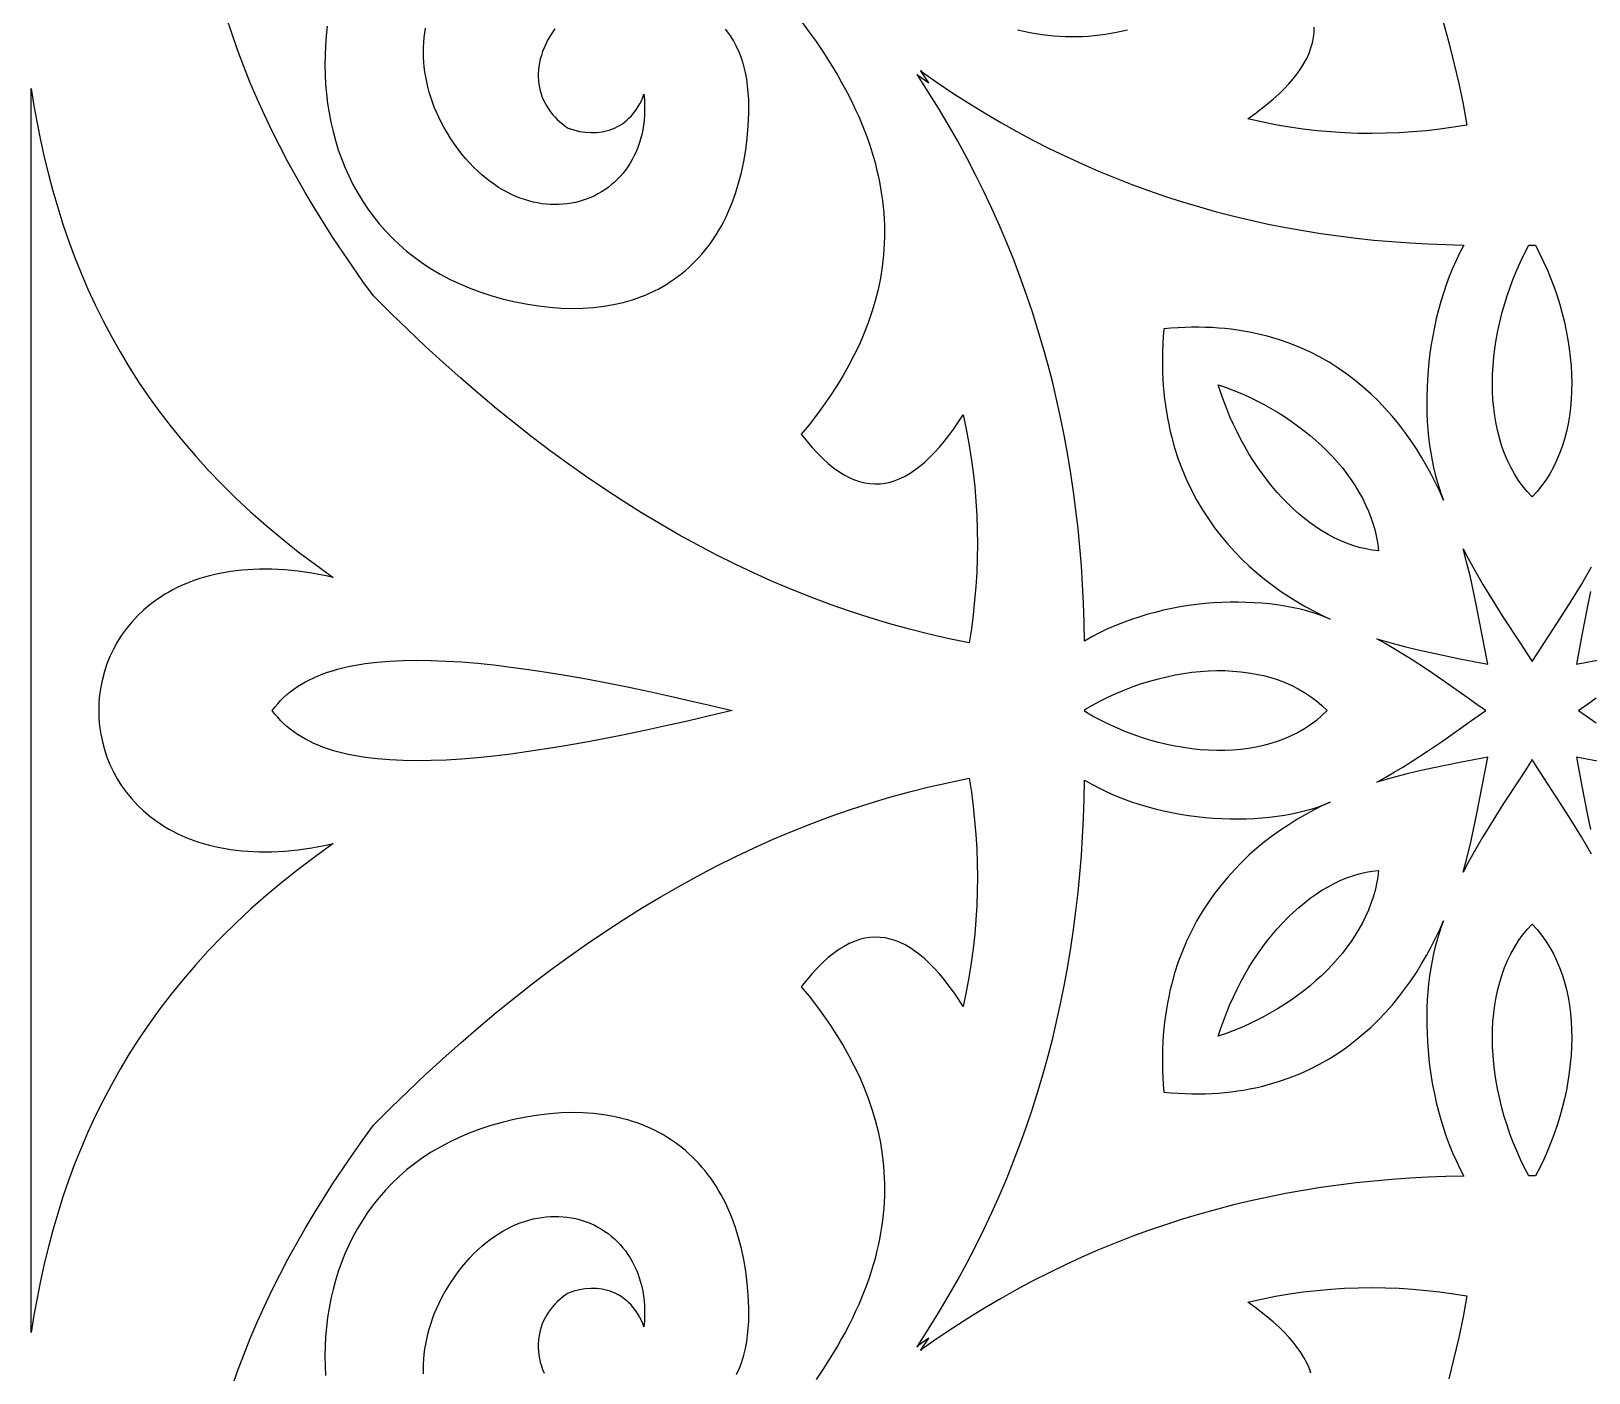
# Model space of a CAD drawing. Extents: x -375 to 375, y -1025 to 1025.
# Drawn here: x -275 to -197.2, y 357 to 424.1 of the extents above; entities that cross this region are included whole.
import ezdxf

# ---------------------------------------------------------------- set-up
doc = ezdxf.new("R2010")
doc.units = 0
doc.layers.add('LAYER_1', color=18, linetype='CONTINUOUS')

msp = doc.modelspace()

# ---------------------------------------------------------------- linework, layer by layer
at = {"layer": 'LAYER_1'}
for points in [[(-236.459, 424.526), (-236.116, 424.06), (-235.779, 423.581), (-235.448, 423.089), (-235.123, 422.585), (-234.906, 422.235), (-234.698, 421.886), (-234.5, 421.54), (-234.311, 421.195), (-234.132, 420.853), (-233.962, 420.512), (-233.801, 420.173), (-233.65, 419.837), (-233.507, 419.502), (-233.373, 419.169), (-233.248, 418.838), (-233.132, 418.509), (-233.024, 418.182), (-232.925, 417.857), (-232.834, 417.534), (-232.752, 417.213), (-232.677, 416.894), (-232.611, 416.577), (-232.553, 416.261), (-232.502, 415.948), (-232.459, 415.636), (-232.424, 415.326), (-232.397, 415.018), (-232.377, 414.712), (-232.364, 414.408), (-232.359, 414.106), (-232.36, 413.806), (-232.369, 413.507), (-232.385, 413.21), (-232.407, 412.916), (-232.437, 412.623), (-232.472, 412.332), (-232.564, 411.755), (-232.681, 411.185), (-232.822, 410.623), (-232.987, 410.069), (-233.175, 409.521), (-233.384, 408.98), (-233.616, 408.447), (-233.867, 407.921), (-234.138, 407.402), (-234.428, 406.889), (-234.736, 406.384), (-235.062, 405.886), (-235.403, 405.395), (-235.76, 404.91), (-236.132, 404.432), (-236.518, 403.962), (-236.246, 403.616), (-235.976, 403.297), (-235.707, 403.004), (-235.44, 402.739), (-235.174, 402.499), (-234.909, 402.286), (-234.645, 402.098), (-234.383, 401.935), (-234.122, 401.798), (-233.863, 401.686), (-233.604, 401.598), (-233.347, 401.534), (-233.091, 401.494), (-232.836, 401.478), (-232.582, 401.486), (-232.33, 401.517), (-232.078, 401.57), (-231.828, 401.647), (-231.578, 401.745), (-231.33, 401.866), (-231.083, 402.008), (-230.836, 402.172), (-230.591, 402.358), (-230.347, 402.564), (-230.103, 402.791), (-229.861, 403.038), (-229.619, 403.306), (-229.379, 403.593), (-229.139, 403.9), (-228.9, 404.226), (-228.662, 404.571), (-228.425, 404.935), (-228.273, 404.211), (-228.141, 403.487), (-228.026, 402.766), (-227.931, 402.046), (-227.853, 401.328), (-227.793, 400.611), (-227.751, 399.897), (-227.726, 399.183), (-227.719, 398.472), (-227.728, 397.762), (-227.754, 397.054), (-227.796, 396.347), (-227.854, 395.642), (-227.928, 394.939), (-228.018, 394.238), (-228.123, 393.538), (-229.123, 393.74), (-230.12, 393.965), (-231.111, 394.214), (-232.097, 394.485), (-233.079, 394.778), (-234.056, 395.094), (-235.028, 395.433), (-235.996, 395.794), (-236.959, 396.177), (-237.917, 396.583), (-238.871, 397.01), (-239.821, 397.459), (-240.765, 397.93), (-241.706, 398.423), (-242.642, 398.937), (-243.573, 399.473), (-244.5, 400.031), (-245.423, 400.609), (-246.341, 401.209), (-247.256, 401.829), (-248.165, 402.471), (-249.071, 403.133), (-249.972, 403.816), (-250.869, 404.52), (-251.762, 405.244), (-252.651, 405.988), (-253.536, 406.753), (-254.417, 407.538), (-255.293, 408.343), (-256.166, 409.168), (-257.034, 410.013), (-257.899, 410.877), (-258.421, 411.597), (-258.933, 412.323), (-259.433, 413.054), (-259.921, 413.791), (-260.397, 414.534), (-260.861, 415.283), (-261.311, 416.039), (-261.747, 416.801), (-262.169, 417.57), (-262.577, 418.347), (-262.969, 419.13), (-263.345, 419.921), (-263.706, 420.72), (-264.05, 421.527), (-264.377, 422.342), (-264.687, 423.166), (-264.978, 423.998), (-265.251, 424.839)], [(-260.202, 424.35), (-260.255, 423.864), (-260.292, 423.378), (-260.313, 422.892), (-260.319, 422.407), (-260.31, 421.924), (-260.284, 421.443), (-260.243, 420.965), (-260.186, 420.489), (-260.112, 420.018), (-260.022, 419.551), (-259.915, 419.088), (-259.792, 418.631), (-259.651, 418.18), (-259.494, 417.736), (-259.32, 417.298), (-259.129, 416.868), (-258.92, 416.447), (-258.694, 416.034), (-258.45, 415.63), (-258.188, 415.236), (-257.909, 414.853), (-257.611, 414.481), (-257.295, 414.12), (-256.961, 413.771), (-256.608, 413.435), (-256.237, 413.112), (-255.847, 412.803), (-255.438, 412.508), (-255.011, 412.228), (-254.564, 411.964), (-254.097, 411.716), (-253.612, 411.484), (-253.106, 411.269), (-252.581, 411.072), (-252.037, 410.893), (-251.472, 410.733), (-250.887, 410.592), (-250.282, 410.471), (-249.656, 410.37), (-249.079, 410.302), (-248.515, 410.26), (-247.964, 410.244), (-247.426, 410.254), (-246.901, 410.29), (-246.391, 410.351), (-245.895, 410.437), (-245.414, 410.547), (-245.179, 410.612), (-244.948, 410.683), (-244.72, 410.759), (-244.497, 410.842), (-244.277, 410.931), (-244.062, 411.026), (-243.85, 411.126), (-243.643, 411.233), (-243.439, 411.346), (-243.24, 411.464), (-243.045, 411.588), (-242.854, 411.719), (-242.667, 411.854), (-242.485, 411.996), (-242.307, 412.143), (-242.133, 412.296), (-241.964, 412.455), (-241.799, 412.619), (-241.639, 412.789), (-241.483, 412.964), (-241.332, 413.145), (-241.186, 413.332), (-241.044, 413.524), (-240.907, 413.721), (-240.775, 413.924), (-240.647, 414.132), (-240.525, 414.345), (-240.407, 414.564), (-240.294, 414.788), (-240.187, 415.017), (-239.986, 415.492), (-239.806, 415.986), (-239.647, 416.502), (-239.508, 417.037), (-239.391, 417.592), (-239.296, 418.167), (-239.223, 418.762), (-239.173, 419.375), (-239.145, 420.008), (-239.14, 420.345), (-239.146, 420.684), (-239.165, 421.025), (-239.198, 421.365), (-239.245, 421.704), (-239.309, 422.04), (-239.391, 422.372), (-239.49, 422.698), (-239.61, 423.018), (-239.749, 423.331), (-239.911, 423.634), (-240.096, 423.927), (-240.304, 424.209)], [(-248.834, 424.215), (-248.965, 424.025), (-249.084, 423.836), (-249.192, 423.647), (-249.288, 423.458), (-249.372, 423.269), (-249.445, 423.082), (-249.507, 422.895), (-249.559, 422.71), (-249.599, 422.525), (-249.629, 422.343), (-249.649, 422.162), (-249.659, 421.984), (-249.659, 421.807), (-249.649, 421.633), (-249.629, 421.462), (-249.6, 421.294), (-249.562, 421.128), (-249.515, 420.966), (-249.459, 420.808), (-249.394, 420.654), (-249.321, 420.503), (-249.24, 420.356), (-249.15, 420.214), (-249.053, 420.077), (-248.948, 419.944), (-248.835, 419.817), (-248.715, 419.695), (-248.588, 419.578), (-248.454, 419.467), (-248.313, 419.361), (-248.166, 419.262), (-247.881, 419.167), (-247.595, 419.096), (-247.309, 419.051), (-247.025, 419.032), (-246.745, 419.039), (-246.47, 419.072), (-246.335, 419.099), (-246.202, 419.132), (-246.072, 419.173), (-245.943, 419.22), (-245.817, 419.274), (-245.694, 419.335), (-245.574, 419.403), (-245.457, 419.478), (-245.344, 419.561), (-245.234, 419.65), (-245.128, 419.747), (-245.026, 419.85), (-244.928, 419.961), (-244.835, 420.08), (-244.746, 420.206), (-244.662, 420.339), (-244.583, 420.479), (-244.51, 420.627), (-244.442, 420.783), (-244.379, 420.946), (-244.357, 420.675), (-244.346, 420.41), (-244.345, 420.15), (-244.354, 419.895), (-244.374, 419.647), (-244.403, 419.404), (-244.443, 419.167), (-244.491, 418.937), (-244.549, 418.713), (-244.615, 418.495), (-244.69, 418.284), (-244.773, 418.079), (-244.865, 417.881), (-244.964, 417.69), (-245.071, 417.506), (-245.185, 417.328), (-245.307, 417.158), (-245.435, 416.996), (-245.569, 416.84), (-245.711, 416.692), (-245.858, 416.552), (-246.011, 416.42), (-246.169, 416.295), (-246.333, 416.178), (-246.502, 416.069), (-246.676, 415.969), (-246.854, 415.876), (-247.037, 415.792), (-247.224, 415.717), (-247.415, 415.65), (-247.609, 415.592), (-247.806, 415.543), (-248.007, 415.503), (-248.21, 415.471), (-248.416, 415.449), (-248.625, 415.437), (-248.835, 415.433), (-249.047, 415.439), (-249.261, 415.455), (-249.476, 415.48), (-249.692, 415.516), (-249.909, 415.561), (-250.126, 415.616), (-250.344, 415.682), (-250.562, 415.758), (-250.779, 415.844), (-250.996, 415.941), (-251.213, 416.048), (-251.428, 416.166), (-251.643, 416.295), (-251.855, 416.435), (-252.066, 416.586), (-252.276, 416.748), (-252.483, 416.921), (-252.687, 417.106), (-252.889, 417.302), (-253.088, 417.51), (-253.283, 417.73), (-253.475, 417.962), (-253.664, 418.205), (-253.848, 418.461), (-254.028, 418.729), (-254.204, 419.009), (-254.375, 419.301), (-254.51, 419.552), (-254.634, 419.803), (-254.749, 420.055), (-254.854, 420.307), (-254.949, 420.559), (-255.035, 420.81), (-255.111, 421.062), (-255.178, 421.313), (-255.236, 421.564), (-255.284, 421.814), (-255.324, 422.064), (-255.355, 422.312), (-255.377, 422.56), (-255.39, 422.807), (-255.395, 423.052), (-255.391, 423.296), (-255.38, 423.539), (-255.36, 423.78), (-255.332, 424.019), (-255.296, 424.256)], [(-204.449, 424.564), (-204.167, 423.543), (-203.906, 422.517), (-203.668, 421.485), (-203.451, 420.449), (-203.257, 419.408), (-203.929, 419.299), (-204.604, 419.205), (-205.279, 419.128), (-205.957, 419.068), (-206.636, 419.024), (-207.317, 418.997), (-207.999, 418.988), (-208.683, 418.996), (-209.369, 419.021), (-210.056, 419.065), (-210.745, 419.127), (-211.435, 419.208), (-212.127, 419.308), (-212.821, 419.427), (-213.516, 419.565), (-214.212, 419.722), (-213.862, 419.969), (-213.53, 420.217), (-213.217, 420.465), (-212.922, 420.715), (-212.646, 420.965), (-212.388, 421.216), (-212.151, 421.469), (-211.933, 421.722), (-211.734, 421.976), (-211.556, 422.231), (-211.399, 422.487), (-211.262, 422.745), (-211.146, 423.003), (-211.051, 423.262), (-210.978, 423.523), (-210.926, 423.785), (-210.897, 424.047), (-210.889, 424.311)], [(-220.219, 424.15), (-220.767, 424.028), (-221.321, 423.933), (-221.601, 423.896), (-221.882, 423.865), (-222.166, 423.842), (-222.451, 423.826), (-222.738, 423.817), (-223.027, 423.815), (-223.317, 423.82), (-223.609, 423.834), (-223.904, 423.855), (-224.199, 423.883), (-224.497, 423.92), (-224.797, 423.964), (-225.098, 424.017), (-225.401, 424.078), (-225.706, 424.147)], [(-197.03, 382.967), (-197.537, 383.841), (-198.048, 384.678), (-198.543, 385.458), (-199.413, 386.788), (-199.751, 387.303), (-199.998, 387.696), (-200.246, 387.303), (-200.584, 386.788), (-201.455, 385.458), (-201.949, 384.678), (-202.459, 383.841), (-202.964, 382.967), (-203.209, 382.52), (-203.447, 382.07), (-203.258, 382.777), (-203.085, 383.489), (-202.923, 384.206), (-202.772, 384.926), (-202.489, 386.374), (-202.219, 387.826), (-203.608, 387.556), (-204.996, 387.267), (-205.689, 387.111), (-206.379, 386.944), (-207.067, 386.766), (-207.752, 386.573), (-207.316, 386.815), (-206.884, 387.066), (-206.457, 387.324), (-206.037, 387.585), (-205.229, 388.111), (-204.476, 388.623), (-203.193, 389.53), (-202.696, 389.884), (-202.316, 390.147), (-202.696, 390.409), (-203.193, 390.763), (-204.476, 391.67), (-205.229, 392.183), (-206.037, 392.711), (-206.457, 392.973), (-206.884, 393.232), (-207.316, 393.484), (-207.752, 393.728), (-207.067, 393.532), (-206.379, 393.351), (-205.689, 393.183), (-204.996, 393.025), (-203.608, 392.735), (-202.219, 392.461), (-202.489, 393.918), (-202.772, 395.368), (-202.923, 396.09), (-203.085, 396.807), (-203.258, 397.52), (-203.447, 398.227), (-203.209, 397.777), (-202.964, 397.329), (-202.459, 396.453), (-201.949, 395.616), (-201.455, 394.835), (-200.584, 393.505), (-200.246, 392.991), (-199.998, 392.598), (-199.751, 392.991), (-199.413, 393.505), (-198.543, 394.835), (-198.048, 395.616), (-197.537, 396.453), (-197.03, 397.329)], [(-197.075, 396.09), (-197.228, 395.368), (-197.514, 393.918), (-197.785, 392.461), (-196.393, 392.735)], [(-196.805, 390.763), (-197.304, 390.409), (-197.686, 390.147), (-197.304, 389.884), (-196.805, 389.53)], [(-196.393, 387.556), (-197.785, 387.826), (-197.514, 386.374), (-197.228, 384.926), (-197.075, 384.206)], [(-264.978, 356.3), (-264.687, 357.132), (-264.377, 357.956), (-264.05, 358.771), (-263.706, 359.578), (-263.345, 360.377), (-262.969, 361.168), (-262.577, 361.952), (-262.169, 362.728), (-261.747, 363.497), (-261.311, 364.259), (-260.861, 365.015), (-260.397, 365.764), (-259.921, 366.507), (-259.433, 367.244), (-258.933, 367.975), (-258.421, 368.701), (-257.899, 369.421), (-257.034, 370.286), (-256.166, 371.13), (-255.293, 371.955), (-254.417, 372.76), (-253.536, 373.545), (-252.651, 374.31), (-251.762, 375.055), (-250.869, 375.779), (-249.972, 376.482), (-249.071, 377.165), (-248.165, 377.828), (-247.256, 378.469), (-246.341, 379.09), (-245.423, 379.69), (-244.5, 380.268), (-243.573, 380.825), (-242.642, 381.361), (-241.706, 381.875), (-240.765, 382.368), (-239.821, 382.839), (-238.871, 383.289), (-237.917, 383.716), (-236.959, 384.121), (-235.996, 384.505), (-235.028, 384.866), (-234.056, 385.204), (-233.079, 385.52), (-232.097, 385.814), (-231.111, 386.085), (-230.12, 386.333), (-229.123, 386.559), (-228.123, 386.761), (-228.018, 386.061), (-227.928, 385.359), (-227.854, 384.656), (-227.796, 383.951), (-227.754, 383.245), (-227.728, 382.536), (-227.719, 381.827), (-227.726, 381.115), (-227.751, 380.402), (-227.793, 379.687), (-227.853, 378.97), (-227.931, 378.252), (-228.026, 377.532), (-228.141, 376.811), (-228.273, 376.088), (-228.425, 375.363), (-228.662, 375.727), (-228.9, 376.072), (-229.139, 376.398), (-229.379, 376.705), (-229.619, 376.993), (-229.861, 377.26), (-230.103, 377.508), (-230.347, 377.735), (-230.591, 377.941), (-230.836, 378.126), (-231.083, 378.29), (-231.33, 378.433), (-231.578, 378.553), (-231.828, 378.652), (-232.078, 378.728), (-232.33, 378.782), (-232.582, 378.813), (-232.836, 378.82), (-233.091, 378.804), (-233.347, 378.765), (-233.604, 378.701), (-233.863, 378.613), (-234.122, 378.501), (-234.383, 378.363), (-234.645, 378.201), (-234.909, 378.013), (-235.174, 377.799), (-235.44, 377.56), (-235.707, 377.294), (-235.976, 377.002), (-236.246, 376.683), (-236.518, 376.337), (-236.132, 375.866), (-235.76, 375.389), (-235.403, 374.904), (-235.062, 374.413), (-234.736, 373.915), (-234.428, 373.409), (-234.138, 372.897), (-233.867, 372.378), (-233.616, 371.852), (-233.384, 371.318), (-233.175, 370.778), (-232.987, 370.23), (-232.822, 369.675), (-232.681, 369.113), (-232.564, 368.544), (-232.472, 367.967), (-232.437, 367.676), (-232.407, 367.383), (-232.385, 367.088), (-232.369, 366.792), (-232.36, 366.493), (-232.359, 366.193), (-232.364, 365.891), (-232.377, 365.586), (-232.397, 365.28), (-232.424, 364.973), (-232.459, 364.663), (-232.502, 364.351), (-232.553, 364.038), (-232.611, 363.722), (-232.677, 363.405), (-232.752, 363.085), (-232.834, 362.764), (-232.925, 362.441), (-233.024, 362.116), (-233.132, 361.789), (-233.248, 361.46), (-233.373, 361.129), (-233.507, 360.796), (-233.65, 360.462), (-233.801, 360.125), (-233.962, 359.786), (-234.132, 359.446), (-234.311, 359.103), (-234.5, 358.758), (-234.698, 358.412), (-234.906, 358.063), (-235.123, 357.713), (-235.448, 357.209), (-235.779, 356.718)], [(-239.749, 356.968), (-239.61, 357.28), (-239.49, 357.6), (-239.391, 357.927), (-239.309, 358.259), (-239.245, 358.595), (-239.198, 358.934), (-239.165, 359.274), (-239.146, 359.614), (-239.14, 359.954), (-239.145, 360.291), (-239.173, 360.924), (-239.223, 361.537), (-239.296, 362.131), (-239.391, 362.706), (-239.508, 363.262), (-239.647, 363.797), (-239.806, 364.312), (-239.986, 364.807), (-240.187, 365.281), (-240.294, 365.511), (-240.407, 365.735), (-240.525, 365.953), (-240.647, 366.167), (-240.775, 366.375), (-240.907, 366.578), (-241.044, 366.775), (-241.186, 366.967), (-241.332, 367.153), (-241.483, 367.334), (-241.639, 367.51), (-241.799, 367.679), (-241.964, 367.844), (-242.133, 368.002), (-242.307, 368.155), (-242.485, 368.303), (-242.667, 368.444), (-242.854, 368.58), (-243.045, 368.71), (-243.24, 368.834), (-243.439, 368.953), (-243.643, 369.065), (-243.85, 369.172), (-244.062, 369.273), (-244.277, 369.368), (-244.497, 369.456), (-244.72, 369.539), (-244.948, 369.616), (-245.179, 369.687), (-245.414, 369.751), (-245.895, 369.862), (-246.391, 369.948), (-246.901, 370.009), (-247.426, 370.044), (-247.964, 370.054), (-248.515, 370.038), (-249.079, 369.997), (-249.656, 369.929), (-250.282, 369.828), (-250.887, 369.707), (-251.472, 369.566), (-252.037, 369.406), (-252.581, 369.227), (-253.106, 369.03), (-253.612, 368.815), (-254.097, 368.583), (-254.564, 368.335), (-255.011, 368.07), (-255.438, 367.79), (-255.847, 367.495), (-256.237, 367.186), (-256.608, 366.863), (-256.961, 366.527), (-257.295, 366.179), (-257.611, 365.818), (-257.909, 365.445), (-258.188, 365.062), (-258.45, 364.668), (-258.694, 364.265), (-258.92, 363.852), (-259.129, 363.43), (-259.32, 363), (-259.494, 362.563), (-259.651, 362.118), (-259.792, 361.667), (-259.915, 361.21), (-260.022, 360.748), (-260.112, 360.28), (-260.186, 359.809), (-260.243, 359.334), (-260.284, 358.855), (-260.31, 358.374), (-260.319, 357.891), (-260.313, 357.406), (-260.292, 356.921)], [(-255.391, 357.002), (-255.395, 357.246), (-255.39, 357.492), (-255.377, 357.738), (-255.355, 357.986), (-255.324, 358.235), (-255.284, 358.484), (-255.236, 358.734), (-255.178, 358.985), (-255.111, 359.236), (-255.035, 359.488), (-254.949, 359.74), (-254.854, 359.991), (-254.749, 360.243), (-254.634, 360.495), (-254.51, 360.746), (-254.375, 360.997), (-254.204, 361.289), (-254.028, 361.57), (-253.848, 361.837), (-253.664, 362.093), (-253.475, 362.337), (-253.283, 362.568), (-253.088, 362.788), (-252.889, 362.996), (-252.687, 363.192), (-252.483, 363.377), (-252.276, 363.55), (-252.066, 363.713), (-251.855, 363.863), (-251.643, 364.003), (-251.428, 364.132), (-251.213, 364.25), (-250.996, 364.358), (-250.779, 364.454), (-250.562, 364.541), (-250.344, 364.616), (-250.126, 364.682), (-249.909, 364.737), (-249.692, 364.782), (-249.476, 364.818), (-249.261, 364.843), (-249.047, 364.859), (-248.835, 364.865), (-248.625, 364.862), (-248.416, 364.849), (-248.21, 364.827), (-248.007, 364.796), (-247.806, 364.755), (-247.609, 364.706), (-247.415, 364.648), (-247.224, 364.581), (-247.037, 364.506), (-246.854, 364.422), (-246.676, 364.33), (-246.502, 364.229), (-246.333, 364.12), (-246.169, 364.004), (-246.011, 363.879), (-245.858, 363.746), (-245.711, 363.606), (-245.569, 363.458), (-245.435, 363.303), (-245.307, 363.14), (-245.185, 362.97), (-245.071, 362.793), (-244.964, 362.609), (-244.865, 362.417), (-244.773, 362.219), (-244.69, 362.015), (-244.615, 361.804), (-244.549, 361.586), (-244.491, 361.362), (-244.443, 361.131), (-244.403, 360.895), (-244.374, 360.652), (-244.354, 360.404), (-244.345, 360.149), (-244.346, 359.889), (-244.357, 359.624), (-244.379, 359.352), (-244.442, 359.516), (-244.51, 359.671), (-244.583, 359.82), (-244.662, 359.96), (-244.746, 360.093), (-244.835, 360.219), (-244.928, 360.337), (-245.026, 360.449), (-245.128, 360.552), (-245.234, 360.649), (-245.344, 360.738), (-245.457, 360.82), (-245.574, 360.896), (-245.694, 360.964), (-245.817, 361.025), (-245.943, 361.079), (-246.072, 361.126), (-246.202, 361.166), (-246.335, 361.2), (-246.47, 361.227), (-246.745, 361.26), (-247.025, 361.267), (-247.309, 361.248), (-247.595, 361.203), (-247.881, 361.132), (-248.166, 361.036), (-248.313, 360.937), (-248.454, 360.832), (-248.588, 360.721), (-248.715, 360.604), (-248.835, 360.482), (-248.948, 360.354), (-249.053, 360.222), (-249.15, 360.084), (-249.24, 359.942), (-249.321, 359.796), (-249.394, 359.645), (-249.459, 359.491), (-249.515, 359.332), (-249.562, 359.17), (-249.6, 359.005), (-249.629, 358.837), (-249.649, 358.665), (-249.659, 358.491), (-249.659, 358.315), (-249.649, 358.136), (-249.629, 357.956), (-249.599, 357.773), (-249.559, 357.589), (-249.507, 357.403), (-249.445, 357.217), (-249.372, 357.029)], [(-211.051, 357.036), (-211.146, 357.295), (-211.262, 357.554), (-211.399, 357.811), (-211.556, 358.067), (-211.734, 358.322), (-211.933, 358.577), (-212.151, 358.83), (-212.388, 359.082), (-212.646, 359.333), (-212.922, 359.583), (-213.217, 359.833), (-213.53, 360.081), (-213.862, 360.329), (-214.212, 360.576), (-213.516, 360.734), (-212.821, 360.872), (-212.127, 360.991), (-211.435, 361.09), (-210.745, 361.171), (-210.056, 361.233), (-209.369, 361.277), (-208.683, 361.303), (-207.999, 361.311), (-207.317, 361.302), (-206.636, 361.275), (-205.957, 361.231), (-205.279, 361.17), (-204.604, 361.093), (-203.929, 361), (-203.257, 360.89), (-203.451, 359.849), (-203.668, 358.813), (-203.906, 357.782), (-204.167, 356.755)]]:
    msp.add_lwpolyline(points, dxfattribs=at)
for points in [[(-230.511, 422.087), (-229.728, 421.54), (-228.942, 421.012), (-228.15, 420.504), (-227.355, 420.014), (-226.554, 419.544), (-225.75, 419.092), (-224.941, 418.659), (-224.128, 418.245), (-223.311, 417.849), (-222.49, 417.471), (-221.664, 417.111), (-220.834, 416.769), (-220.001, 416.444), (-219.162, 416.137), (-218.32, 415.848), (-217.474, 415.575), (-216.624, 415.32), (-215.77, 415.081), (-214.911, 414.859), (-214.049, 414.654), (-213.183, 414.465), (-212.313, 414.292), (-211.439, 414.135), (-210.561, 413.993), (-209.68, 413.868), (-208.794, 413.758), (-207.905, 413.663), (-207.012, 413.584), (-206.115, 413.519), (-205.215, 413.47), (-204.311, 413.435), (-203.403, 413.414), (-203.605, 413.033), (-203.795, 412.644), (-203.972, 412.247), (-204.137, 411.842), (-204.291, 411.431), (-204.432, 411.015), (-204.562, 410.594), (-204.681, 410.168), (-204.788, 409.739), (-204.884, 409.308), (-204.968, 408.874), (-205.042, 408.44), (-205.105, 408.005), (-205.157, 407.571), (-205.199, 407.137), (-205.23, 406.705), (-205.251, 406.276), (-205.262, 405.851), (-205.263, 405.429), (-205.254, 405.012), (-205.235, 404.601), (-205.207, 404.196), (-205.169, 403.798), (-205.122, 403.408), (-205.066, 403.026), (-205, 402.653), (-204.926, 402.291), (-204.843, 401.939), (-204.751, 401.599), (-204.651, 401.272), (-204.543, 400.957), (-204.426, 400.656), (-204.617, 401.09), (-204.821, 401.524), (-205.04, 401.956), (-205.273, 402.385), (-205.52, 402.811), (-205.782, 403.232), (-206.059, 403.647), (-206.352, 404.056), (-206.659, 404.457), (-206.982, 404.849), (-207.321, 405.232), (-207.675, 405.604), (-208.046, 405.964), (-208.433, 406.311), (-208.836, 406.645), (-209.256, 406.964), (-209.693, 407.266), (-210.147, 407.553), (-210.619, 407.821), (-211.107, 408.07), (-211.614, 408.3), (-212.138, 408.508), (-212.68, 408.695), (-213.241, 408.859), (-213.528, 408.932), (-213.82, 408.999), (-214.116, 409.06), (-214.417, 409.114), (-214.723, 409.162), (-215.034, 409.203), (-215.349, 409.237), (-215.669, 409.265), (-215.994, 409.286), (-216.324, 409.299), (-216.659, 409.305), (-216.998, 409.304), (-217.342, 409.296), (-217.692, 409.279), (-218.046, 409.255), (-218.405, 409.223), (-218.434, 408.85), (-218.454, 408.482), (-218.468, 408.119), (-218.474, 407.761), (-218.473, 407.408), (-218.464, 407.061), (-218.449, 406.718), (-218.427, 406.38), (-218.399, 406.048), (-218.364, 405.72), (-218.322, 405.398), (-218.274, 405.08), (-218.22, 404.767), (-218.16, 404.459), (-218.094, 404.156), (-218.022, 403.858), (-217.861, 403.276), (-217.678, 402.713), (-217.475, 402.169), (-217.251, 401.644), (-217.008, 401.136), (-216.748, 400.647), (-216.47, 400.176), (-216.176, 399.723), (-215.867, 399.287), (-215.544, 398.869), (-215.208, 398.468), (-214.86, 398.084), (-214.5, 397.716), (-214.131, 397.365), (-213.752, 397.031), (-213.364, 396.712), (-212.969, 396.409), (-212.568, 396.123), (-212.162, 395.851), (-211.751, 395.595), (-211.336, 395.354), (-210.919, 395.128), (-210.501, 394.916), (-210.082, 394.719), (-210.373, 394.839), (-210.677, 394.949), (-210.994, 395.052), (-211.322, 395.145), (-211.661, 395.229), (-212.011, 395.304), (-212.37, 395.37), (-212.738, 395.427), (-213.114, 395.474), (-213.498, 395.511), (-213.888, 395.539), (-214.285, 395.556), (-214.686, 395.564), (-215.093, 395.561), (-215.503, 395.548), (-215.916, 395.525), (-216.331, 395.491), (-216.749, 395.446), (-217.167, 395.391), (-217.585, 395.324), (-218.003, 395.247), (-218.42, 395.158), (-218.834, 395.057), (-219.247, 394.946), (-219.655, 394.822), (-220.06, 394.687), (-220.46, 394.54), (-220.854, 394.381), (-221.242, 394.209), (-221.623, 394.026), (-221.997, 393.83), (-222.362, 393.621), (-222.38, 394.568), (-222.413, 395.511), (-222.46, 396.45), (-222.521, 397.385), (-222.596, 398.316), (-222.686, 399.244), (-222.791, 400.167), (-222.911, 401.087), (-223.046, 402.002), (-223.197, 402.914), (-223.363, 403.821), (-223.544, 404.725), (-223.741, 405.624), (-223.954, 406.519), (-224.183, 407.41), (-224.429, 408.297), (-224.691, 409.18), (-224.969, 410.058), (-225.264, 410.932), (-225.576, 411.802), (-225.905, 412.667), (-226.252, 413.528), (-226.615, 414.385), (-226.997, 415.237), (-227.396, 416.085), (-227.813, 416.928), (-228.247, 417.767), (-228.7, 418.602), (-229.172, 419.431), (-229.662, 420.257), (-230.17, 421.077), (-230.698, 421.893), (-230.74, 421.937), (-230.715, 421.92), (-230.733, 421.943), (-230.691, 421.902), (-230.151, 421.518), (-230.52, 422.079), (-230.561, 422.123), (-230.536, 422.105), (-230.552, 422.131)], [(-274.861, 420.369), (-274.706, 419.509), (-274.535, 418.653), (-274.346, 417.803), (-274.14, 416.958), (-273.916, 416.119), (-273.674, 415.286), (-273.412, 414.459), (-273.13, 413.638), (-272.828, 412.823), (-272.505, 412.015), (-272.161, 411.214), (-271.794, 410.419), (-271.405, 409.631), (-270.993, 408.85), (-270.557, 408.076), (-270.097, 407.31), (-269.612, 406.551), (-269.101, 405.8), (-268.565, 405.056), (-268.002, 404.321), (-267.412, 403.594), (-266.795, 402.875), (-266.149, 402.164), (-265.474, 401.462), (-264.771, 400.769), (-264.037, 400.085), (-263.273, 399.41), (-262.478, 398.744), (-261.651, 398.087), (-260.792, 397.44), (-259.901, 396.803), (-260.265, 396.881), (-260.622, 396.95), (-260.974, 397.011), (-261.321, 397.064), (-261.661, 397.108), (-261.996, 397.144), (-262.325, 397.173), (-262.649, 397.194), (-262.966, 397.207), (-263.278, 397.212), (-263.585, 397.21), (-263.885, 397.201), (-264.18, 397.185), (-264.469, 397.162), (-264.753, 397.132), (-265.03, 397.095), (-265.302, 397.052), (-265.568, 397.002), (-265.829, 396.947), (-266.083, 396.885), (-266.332, 396.817), (-266.576, 396.743), (-266.813, 396.663), (-267.045, 396.578), (-267.271, 396.487), (-267.492, 396.391), (-267.706, 396.29), (-267.915, 396.184), (-268.118, 396.073), (-268.316, 395.957), (-268.508, 395.836), (-268.694, 395.711), (-269.049, 395.448), (-269.381, 395.169), (-269.69, 394.874), (-269.976, 394.566), (-270.239, 394.244), (-270.48, 393.91), (-270.697, 393.565), (-270.892, 393.21), (-271.063, 392.847), (-271.212, 392.476), (-271.338, 392.098), (-271.441, 391.715), (-271.521, 391.328), (-271.579, 390.937), (-271.613, 390.544), (-271.624, 390.15), (-271.624, 390.149), (-271.624, 390.149), (-271.613, 389.755), (-271.579, 389.362), (-271.521, 388.971), (-271.441, 388.584), (-271.338, 388.201), (-271.212, 387.823), (-271.063, 387.452), (-270.892, 387.088), (-270.697, 386.734), (-270.48, 386.389), (-270.239, 386.055), (-269.976, 385.733), (-269.69, 385.424), (-269.381, 385.13), (-269.049, 384.85), (-268.694, 384.587), (-268.508, 384.462), (-268.316, 384.342), (-268.118, 384.226), (-267.915, 384.115), (-267.706, 384.009), (-267.492, 383.907), (-267.271, 383.811), (-267.045, 383.721), (-266.813, 383.636), (-266.576, 383.556), (-266.332, 383.482), (-266.083, 383.414), (-265.829, 383.352), (-265.568, 383.296), (-265.302, 383.247), (-265.03, 383.204), (-264.753, 383.167), (-264.469, 383.137), (-264.18, 383.114), (-263.885, 383.098), (-263.585, 383.089), (-263.278, 383.087), (-262.966, 383.092), (-262.649, 383.105), (-262.325, 383.126), (-261.996, 383.154), (-261.661, 383.191), (-261.321, 383.235), (-260.974, 383.288), (-260.622, 383.349), (-260.265, 383.418), (-259.901, 383.496), (-260.792, 382.858), (-261.651, 382.211), (-262.478, 381.555), (-263.273, 380.889), (-264.037, 380.214), (-264.771, 379.529), (-265.474, 378.836), (-266.149, 378.134), (-266.795, 377.424), (-267.412, 376.705), (-268.002, 375.977), (-268.565, 375.242), (-269.101, 374.498), (-269.612, 373.747), (-270.097, 372.988), (-270.557, 372.222), (-270.993, 371.448), (-271.405, 370.667), (-271.794, 369.879), (-272.16, 369.084), (-272.505, 368.282), (-272.828, 367.473), (-273.13, 366.659), (-273.412, 365.838), (-273.674, 365.01), (-273.916, 364.177), (-274.14, 363.338), (-274.346, 362.494), (-274.535, 361.643), (-274.706, 360.788), (-274.861, 359.927), (-275, 359.061), (-275, 421.235)], [(-199.624, 412.999), (-199.423, 412.582), (-199.236, 412.16), (-199.061, 411.733), (-198.899, 411.303), (-198.75, 410.87), (-198.615, 410.434), (-198.493, 409.997), (-198.384, 409.559), (-198.29, 409.12), (-198.209, 408.682), (-198.143, 408.245), (-198.09, 407.81), (-198.052, 407.378), (-198.029, 406.948), (-198.02, 406.523), (-198.026, 406.102), (-198.047, 405.687), (-198.083, 405.278), (-198.135, 404.875), (-198.202, 404.48), (-198.284, 404.093), (-198.382, 403.714), (-198.496, 403.346), (-198.626, 402.987), (-198.773, 402.64), (-198.935, 402.304), (-199.114, 401.981), (-199.31, 401.67), (-199.522, 401.373), (-199.752, 401.091), (-199.998, 400.824), (-200.245, 401.091), (-200.475, 401.373), (-200.688, 401.67), (-200.884, 401.981), (-201.064, 402.304), (-201.227, 402.64), (-201.373, 402.987), (-201.504, 403.346), (-201.618, 403.714), (-201.717, 404.093), (-201.799, 404.48), (-201.867, 404.875), (-201.918, 405.278), (-201.955, 405.687), (-201.976, 406.102), (-201.982, 406.523), (-201.973, 406.948), (-201.95, 407.378), (-201.912, 407.81), (-201.859, 408.245), (-201.793, 408.682), (-201.712, 409.12), (-201.617, 409.559), (-201.509, 409.997), (-201.386, 410.434), (-201.251, 410.87), (-201.101, 411.303), (-200.939, 411.733), (-200.764, 412.16), (-200.575, 412.582), (-200.374, 412.999), (-200.16, 413.41), (-199.837, 413.41)], [(-215.293, 406.289), (-214.908, 406.143), (-214.527, 405.987), (-214.153, 405.82), (-213.784, 405.643), (-213.421, 405.457), (-213.065, 405.26), (-212.716, 405.055), (-212.375, 404.84), (-212.042, 404.617), (-211.717, 404.386), (-211.401, 404.147), (-211.095, 403.9), (-210.799, 403.645), (-210.513, 403.383), (-210.238, 403.115), (-209.974, 402.839), (-209.721, 402.558), (-209.481, 402.271), (-209.254, 401.978), (-209.039, 401.679), (-208.838, 401.376), (-208.651, 401.067), (-208.478, 400.755), (-208.32, 400.438), (-208.177, 400.117), (-208.051, 399.793), (-207.94, 399.465), (-207.846, 399.134), (-207.769, 398.801), (-207.709, 398.465), (-207.668, 398.127), (-207.993, 398.167), (-208.316, 398.226), (-208.637, 398.303), (-208.955, 398.399), (-209.271, 398.511), (-209.584, 398.641), (-209.893, 398.787), (-210.198, 398.949), (-210.5, 399.127), (-210.797, 399.32), (-211.09, 399.527), (-211.378, 399.749), (-211.661, 399.984), (-211.939, 400.233), (-212.211, 400.494), (-212.477, 400.768), (-212.736, 401.053), (-212.99, 401.349), (-213.236, 401.657), (-213.475, 401.974), (-213.707, 402.302), (-213.931, 402.639), (-214.147, 402.985), (-214.354, 403.34), (-214.553, 403.702), (-214.744, 404.072), (-214.925, 404.449), (-215.096, 404.833), (-215.258, 405.223), (-215.41, 405.618), (-215.551, 406.019), (-215.682, 406.424)], [(-255.013, 392.653), (-254.27, 392.624), (-253.499, 392.576), (-252.701, 392.51), (-251.876, 392.425), (-251.025, 392.323), (-250.147, 392.203), (-249.243, 392.067), (-248.313, 391.914), (-247.357, 391.745), (-246.376, 391.56), (-245.371, 391.361), (-244.34, 391.146), (-243.285, 390.918), (-242.205, 390.675), (-241.102, 390.419), (-239.974, 390.151), (-239.973, 390.151), (-239.974, 390.15), (-239.974, 390.15), (-239.976, 390.149), (-239.974, 390.149), (-239.974, 390.149), (-239.973, 390.147), (-239.974, 390.147), (-241.102, 389.879), (-242.205, 389.623), (-243.285, 389.381), (-244.34, 389.152), (-245.371, 388.938), (-246.376, 388.738), (-247.357, 388.553), (-248.313, 388.384), (-249.243, 388.231), (-250.147, 388.095), (-251.025, 387.975), (-251.876, 387.873), (-252.701, 387.788), (-253.499, 387.722), (-254.27, 387.674), (-255.013, 387.646), (-255.729, 387.637), (-256.416, 387.647), (-257.076, 387.679), (-257.706, 387.731), (-258.308, 387.805), (-258.881, 387.9), (-259.156, 387.956), (-259.424, 388.017), (-259.685, 388.085), (-259.938, 388.158), (-260.184, 388.236), (-260.422, 388.321), (-260.653, 388.411), (-260.876, 388.508), (-261.091, 388.61), (-261.299, 388.718), (-261.499, 388.833), (-261.691, 388.954), (-261.876, 389.081), (-262.053, 389.214), (-262.222, 389.353), (-262.383, 389.499), (-262.537, 389.651), (-262.682, 389.81), (-262.82, 389.975), (-262.949, 390.147), (-262.95, 390.147), (-262.949, 390.149), (-262.95, 390.149), (-262.949, 390.15), (-262.95, 390.151), (-262.949, 390.151), (-262.82, 390.323), (-262.682, 390.488), (-262.537, 390.647), (-262.383, 390.799), (-262.222, 390.945), (-262.053, 391.085), (-261.876, 391.218), (-261.691, 391.345), (-261.499, 391.465), (-261.299, 391.58), (-261.091, 391.688), (-260.876, 391.791), (-260.653, 391.887), (-260.422, 391.978), (-260.184, 392.062), (-259.938, 392.141), (-259.685, 392.214), (-259.424, 392.281), (-259.156, 392.343), (-258.881, 392.398), (-258.308, 392.494), (-257.706, 392.567), (-257.076, 392.62), (-256.416, 392.651), (-255.729, 392.662)], [(-215.354, 392.142), (-214.953, 392.124), (-214.559, 392.09), (-214.171, 392.041), (-213.789, 391.975), (-213.415, 391.893), (-213.05, 391.795), (-212.693, 391.68), (-212.346, 391.549), (-212.01, 391.401), (-211.684, 391.235), (-211.37, 391.053), (-211.069, 390.853), (-210.78, 390.635), (-210.505, 390.4), (-210.244, 390.147), (-210.505, 389.894), (-210.78, 389.659), (-211.069, 389.441), (-211.37, 389.242), (-211.684, 389.059), (-212.01, 388.894), (-212.346, 388.746), (-212.693, 388.614), (-213.05, 388.5), (-213.415, 388.402), (-213.789, 388.32), (-214.171, 388.254), (-214.559, 388.205), (-214.953, 388.171), (-215.354, 388.153), (-215.759, 388.151), (-216.168, 388.164), (-216.581, 388.193), (-216.996, 388.236), (-217.414, 388.294), (-217.834, 388.367), (-218.254, 388.455), (-218.675, 388.557), (-219.095, 388.673), (-219.514, 388.803), (-219.931, 388.948), (-220.345, 389.106), (-220.757, 389.277), (-221.164, 389.462), (-221.568, 389.661), (-221.965, 389.872), (-222.357, 390.096), (-222.357, 390.198), (-221.965, 390.423), (-221.568, 390.634), (-221.164, 390.833), (-220.757, 391.018), (-220.345, 391.19), (-219.931, 391.348), (-219.514, 391.492), (-219.095, 391.622), (-218.675, 391.739), (-218.254, 391.841), (-217.834, 391.928), (-217.414, 392.001), (-216.996, 392.06), (-216.581, 392.103), (-216.168, 392.131), (-215.759, 392.144)], [(-221.997, 386.462), (-221.624, 386.266), (-221.242, 386.083), (-220.854, 385.911), (-220.46, 385.752), (-220.06, 385.605), (-219.655, 385.47), (-219.247, 385.347), (-218.835, 385.235), (-218.42, 385.135), (-218.003, 385.046), (-217.585, 384.968), (-217.167, 384.902), (-216.749, 384.846), (-216.331, 384.802), (-215.916, 384.768), (-215.503, 384.745), (-215.093, 384.732), (-214.686, 384.729), (-214.285, 384.737), (-213.888, 384.754), (-213.498, 384.782), (-213.114, 384.819), (-212.738, 384.867), (-212.37, 384.923), (-212.011, 384.989), (-211.661, 385.064), (-211.322, 385.149), (-210.994, 385.242), (-210.677, 385.344), (-210.373, 385.455), (-210.082, 385.575), (-210.501, 385.378), (-210.919, 385.166), (-211.336, 384.94), (-211.751, 384.699), (-212.162, 384.443), (-212.568, 384.172), (-212.969, 383.885), (-213.364, 383.583), (-213.752, 383.265), (-214.131, 382.93), (-214.5, 382.579), (-214.86, 382.212), (-215.208, 381.828), (-215.544, 381.427), (-215.867, 381.009), (-216.176, 380.573), (-216.47, 380.12), (-216.748, 379.649), (-217.008, 379.16), (-217.251, 378.653), (-217.475, 378.128), (-217.678, 377.584), (-217.861, 377.021), (-218.022, 376.439), (-218.094, 376.141), (-218.16, 375.838), (-218.22, 375.53), (-218.274, 375.217), (-218.322, 374.9), (-218.364, 374.577), (-218.399, 374.25), (-218.427, 373.917), (-218.449, 373.58), (-218.464, 373.237), (-218.473, 372.89), (-218.474, 372.537), (-218.468, 372.179), (-218.454, 371.816), (-218.434, 371.448), (-218.405, 371.075), (-218.046, 371.043), (-217.692, 371.019), (-217.342, 371.002), (-216.998, 370.993), (-216.659, 370.992), (-216.324, 370.998), (-215.994, 371.012), (-215.669, 371.032), (-215.349, 371.06), (-215.034, 371.094), (-214.723, 371.135), (-214.417, 371.183), (-214.116, 371.237), (-213.82, 371.298), (-213.528, 371.364), (-213.241, 371.437), (-212.68, 371.601), (-212.138, 371.788), (-211.614, 371.996), (-211.107, 372.225), (-210.619, 372.475), (-210.147, 372.743), (-209.693, 373.029), (-209.256, 373.332), (-208.836, 373.65), (-208.433, 373.984), (-208.046, 374.331), (-207.675, 374.691), (-207.321, 375.063), (-206.982, 375.446), (-206.659, 375.838), (-206.352, 376.239), (-206.059, 376.648), (-205.782, 377.063), (-205.52, 377.485), (-205.273, 377.911), (-205.04, 378.34), (-204.821, 378.772), (-204.617, 379.206), (-204.426, 379.641), (-204.543, 379.34), (-204.651, 379.025), (-204.751, 378.697), (-204.843, 378.356), (-204.926, 378.005), (-205, 377.642), (-205.065, 377.27), (-205.122, 376.888), (-205.169, 376.497), (-205.206, 376.099), (-205.235, 375.694), (-205.254, 375.283), (-205.263, 374.866), (-205.262, 374.444), (-205.251, 374.018), (-205.23, 373.589), (-205.199, 373.158), (-205.157, 372.724), (-205.105, 372.29), (-205.042, 371.855), (-204.969, 371.421), (-204.884, 370.987), (-204.788, 370.556), (-204.682, 370.127), (-204.563, 369.702), (-204.433, 369.281), (-204.292, 368.865), (-204.139, 368.454), (-203.974, 368.05), (-203.796, 367.653), (-203.607, 367.264), (-203.405, 366.883), (-204.313, 366.863), (-205.217, 366.828), (-206.117, 366.778), (-207.014, 366.714), (-207.907, 366.634), (-208.796, 366.54), (-209.681, 366.43), (-210.563, 366.305), (-211.44, 366.163), (-212.314, 366.007), (-213.184, 365.834), (-214.05, 365.645), (-214.913, 365.439), (-215.771, 365.217), (-216.625, 364.979), (-217.475, 364.723), (-218.321, 364.451), (-219.163, 364.161), (-220.001, 363.854), (-220.835, 363.53), (-221.665, 363.188), (-222.491, 362.828), (-223.312, 362.45), (-224.129, 362.054), (-224.942, 361.639), (-225.751, 361.207), (-226.555, 360.755), (-227.355, 360.285), (-228.151, 359.795), (-228.942, 359.287), (-229.729, 358.759), (-230.511, 358.211), (-230.552, 358.167), (-230.536, 358.194), (-230.561, 358.176), (-230.52, 358.219), (-230.151, 358.781), (-230.691, 358.397), (-230.733, 358.355), (-230.715, 358.381), (-230.74, 358.362), (-230.698, 358.405), (-230.17, 359.221), (-229.662, 360.041), (-229.172, 360.866), (-228.701, 361.696), (-228.248, 362.53), (-227.813, 363.369), (-227.396, 364.212), (-226.998, 365.06), (-226.616, 365.912), (-226.253, 366.769), (-225.906, 367.629), (-225.577, 368.495), (-225.265, 369.364), (-224.97, 370.238), (-224.692, 371.116), (-224.43, 371.999), (-224.185, 372.885), (-223.955, 373.776), (-223.742, 374.671), (-223.545, 375.57), (-223.364, 376.473), (-223.198, 377.38), (-223.047, 378.292), (-222.912, 379.207), (-222.792, 380.126), (-222.687, 381.05), (-222.597, 381.977), (-222.521, 382.908), (-222.46, 383.843), (-222.413, 384.782), (-222.381, 385.725), (-222.362, 386.671)], [(-207.709, 381.825), (-207.769, 381.489), (-207.846, 381.156), (-207.94, 380.826), (-208.051, 380.499), (-208.177, 380.175), (-208.32, 379.854), (-208.478, 379.537), (-208.651, 379.225), (-208.838, 378.917), (-209.039, 378.613), (-209.254, 378.315), (-209.481, 378.022), (-209.721, 377.735), (-209.974, 377.454), (-210.238, 377.179), (-210.513, 376.91), (-210.799, 376.649), (-211.095, 376.395), (-211.401, 376.148), (-211.717, 375.908), (-212.042, 375.677), (-212.375, 375.454), (-212.716, 375.24), (-213.065, 375.035), (-213.421, 374.839), (-213.784, 374.653), (-214.153, 374.476), (-214.527, 374.31), (-214.908, 374.154), (-215.293, 374.008), (-215.682, 373.874), (-215.551, 374.279), (-215.41, 374.68), (-215.258, 375.075), (-215.096, 375.465), (-214.925, 375.848), (-214.744, 376.225), (-214.553, 376.595), (-214.354, 376.957), (-214.147, 377.312), (-213.931, 377.657), (-213.707, 377.994), (-213.475, 378.322), (-213.236, 378.639), (-212.99, 378.946), (-212.736, 379.243), (-212.477, 379.528), (-212.211, 379.801), (-211.939, 380.062), (-211.661, 380.31), (-211.378, 380.545), (-211.09, 380.767), (-210.797, 380.974), (-210.5, 381.166), (-210.198, 381.344), (-209.893, 381.505), (-209.584, 381.651), (-209.271, 381.781), (-208.955, 381.893), (-208.637, 381.988), (-208.316, 382.064), (-207.993, 382.123), (-207.668, 382.162)], [(-199.752, 379.202), (-199.523, 378.92), (-199.31, 378.624), (-199.115, 378.314), (-198.936, 377.991), (-198.773, 377.655), (-198.627, 377.308), (-198.497, 376.95), (-198.383, 376.581), (-198.285, 376.203), (-198.202, 375.817), (-198.135, 375.422), (-198.084, 375.019), (-198.048, 374.61), (-198.027, 374.195), (-198.02, 373.774), (-198.029, 373.349), (-198.052, 372.92), (-198.09, 372.487), (-198.142, 372.052), (-198.208, 371.615), (-198.289, 371.177), (-198.383, 370.739), (-198.491, 370.301), (-198.613, 369.864), (-198.748, 369.428), (-198.897, 368.995), (-199.058, 368.565), (-199.233, 368.138), (-199.42, 367.716), (-199.621, 367.3), (-199.833, 366.889), (-200.166, 366.889), (-200.379, 367.3), (-200.58, 367.716), (-200.768, 368.138), (-200.943, 368.565), (-201.105, 368.995), (-201.253, 369.428), (-201.389, 369.864), (-201.511, 370.301), (-201.619, 370.739), (-201.713, 371.177), (-201.794, 371.615), (-201.86, 372.052), (-201.912, 372.487), (-201.95, 372.92), (-201.973, 373.349), (-201.982, 373.774), (-201.975, 374.195), (-201.954, 374.61), (-201.918, 375.019), (-201.866, 375.422), (-201.799, 375.817), (-201.716, 376.203), (-201.617, 376.581), (-201.503, 376.95), (-201.373, 377.308), (-201.226, 377.655), (-201.063, 377.991), (-200.884, 378.314), (-200.688, 378.624), (-200.475, 378.92), (-200.245, 379.202), (-199.998, 379.469)]]:
    msp.add_lwpolyline(points, close=True, dxfattribs=at)

doc.saveas('drawing.dxf')
